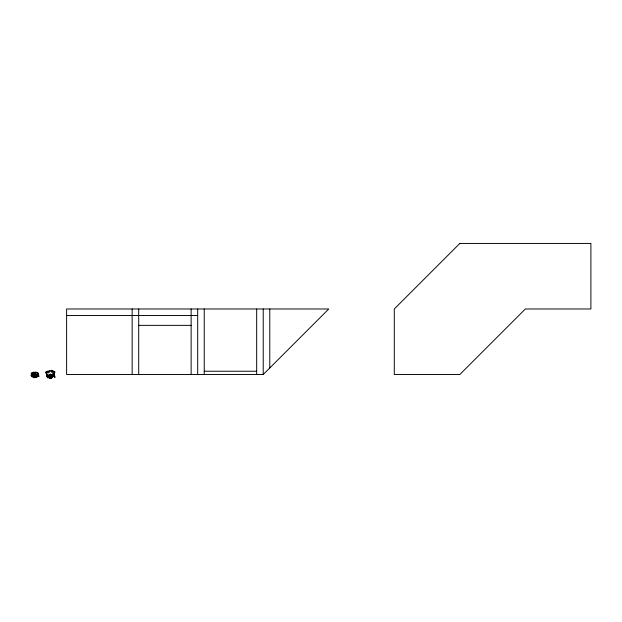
<?xml version="1.0" encoding="UTF-8"?>
<svg xmlns="http://www.w3.org/2000/svg" width="622" height="622" viewBox="0 0 622 622"><rect width="100%" height="100%" fill="white"/><g stroke="black" fill="none" stroke-linecap="round" stroke-linejoin="round"><path stroke-width="0.93" d="M48.143 376.528L48.135 377.173L47.117 374.669M51.191 377.943L51.727 376.543L51.455 375.144L49.791 374.864L49.029 376.17L49.231 376.986L50.576 377.912L51.634 377.002L51.432 375.167L50.475 374.708L49.192 375.478L49.068 376.318L49.69 377.492L50.46 377.958L51.198 377.632M52.411 376.94L51.789 374.934L49.799 374.195L48.5 375.47L48.703 377.601L49.954 378.557L51.284 378.448L52.147 377.538L52.427 375.875L51.447 374.568M48.5 375.47L48.462 376.986L49.954 378.557M34.529 374.18L33.464 374.926L33.409 376.318L34.91 377.111L36.068 376.535L36.41 375.338L35.796 374.219L34.459 373.985L33.86 374.817L33.409 376.318L34.91 377.111L36.068 376.535L34.373 376.932L34.599 372.982L31.994 374.358L31.248 373.262L33.588 372.283L36.846 372.306L38.136 374.156L36.838 376.986L33.743 377.616L33.821 376.948L32.678 375.781M33.821 376.948L31.815 376.053L31.442 374.366L32.958 373.791L31.994 374.358L32.461 374.46L33.588 372.283L32.142 373.379L31.994 374.358L33.86 374.817L33.572 373.433L34.21 372.975L33.86 374.817L31.815 376.053L31.248 373.262L35.384 372.337L37.841 372.796L38.136 374.156L35.555 374.965L34.459 373.985M52.147 377.538L52.458 376.131L51.789 374.934L50.584 374.11L49.021 374.638M53.546 374.514L52.404 376.294L52.637 376.971L54.884 371.933L51.96 370.323L49.861 371.046L49.659 371.902L47.925 371.948L47.956 373.184L46.992 371.326L45.872 372.158L46.58 374.755L48.135 377.173M47.591 374.343L46.813 376.854L47.7 374.599M33.464 374.926L35.835 375.066L36.068 376.535L35.796 374.219M33.743 377.616L36.978 377.087L37.662 375.245M38.237 375.214L38.432 374.794L38.797 376.574L37.74 376.364L34.233 377.515L32.01 376.784L32.212 375.47L31.1 375.486L32.476 373.013L33.588 372.283M48.578 376.224L47.816 377.873L48.563 376.349M49.029 376.17L49.69 375.128L51.432 375.167L54.884 371.933L51.307 371.14L51.96 370.323L53.064 371.435L51.167 371.21M53.469 374.926L53.834 374.351L53.492 375.393L51.657 376.015L51.167 375.043M34.964 373.006L35.384 372.337L37.841 372.796M36.752 375.688L35.749 377.181L37.74 376.364M33.075 373.06L32.461 374.46M49.846 377.795L51.097 375.105L51.844 376.154M48.913 372.003L49.861 371.046L46.992 371.326M263.223 374.514L328.758 308.978L66.616 308.978L66.616 374.514L263.223 374.514L263.223 308.978M52.31 375.96L53.5 375.229L53.189 374.778L54.153 373.908L54.923 377.235L53.072 375.579M47.117 375.424L47.63 375.043M37.429 373.55L38.494 373.908L38.797 376.574M33.572 373.433L35.089 373.122L35.555 374.965L36.41 375.338M49.861 371.046L45.872 372.158L46.984 374.965L49.301 376.116L49.791 374.864M35.089 373.122L34.21 372.975M49.791 378.036L50.46 377.958M66.616 315.533L197.687 315.533M138.706 325.36L191.133 325.36M204.241 371.233L256.668 371.233M37.507 373.068L35.944 373.052L35.384 372.337M51.284 378.448L49.62 378.417L48.368 376.668M35.555 374.965L37.732 375.354M51.572 372.205L53.344 372.998M46.58 374.755L46.984 374.965M31.1 375.486L31.854 375.921M51.097 377.709L49.69 375.128M37.545 374.18L38.502 375.082M34.599 372.982L35.353 373.729M53.243 375.019L54.923 377.235L53.189 374.778M32.974 376.201L33.992 377.857M38.3 374.436L38.424 375.229M269.777 308.978L269.777 367.96M256.668 308.978L256.668 374.514M204.241 308.978L204.241 374.514M197.687 308.978L197.687 374.514M191.133 308.978L191.133 374.514M138.706 308.978L138.706 374.514M132.152 308.978L132.152 374.514M459.829 243.443L394.294 308.978L394.294 374.514L459.829 374.514L525.365 308.978L590.9 308.978L590.9 243.443L459.829 243.443"/></g></svg>
